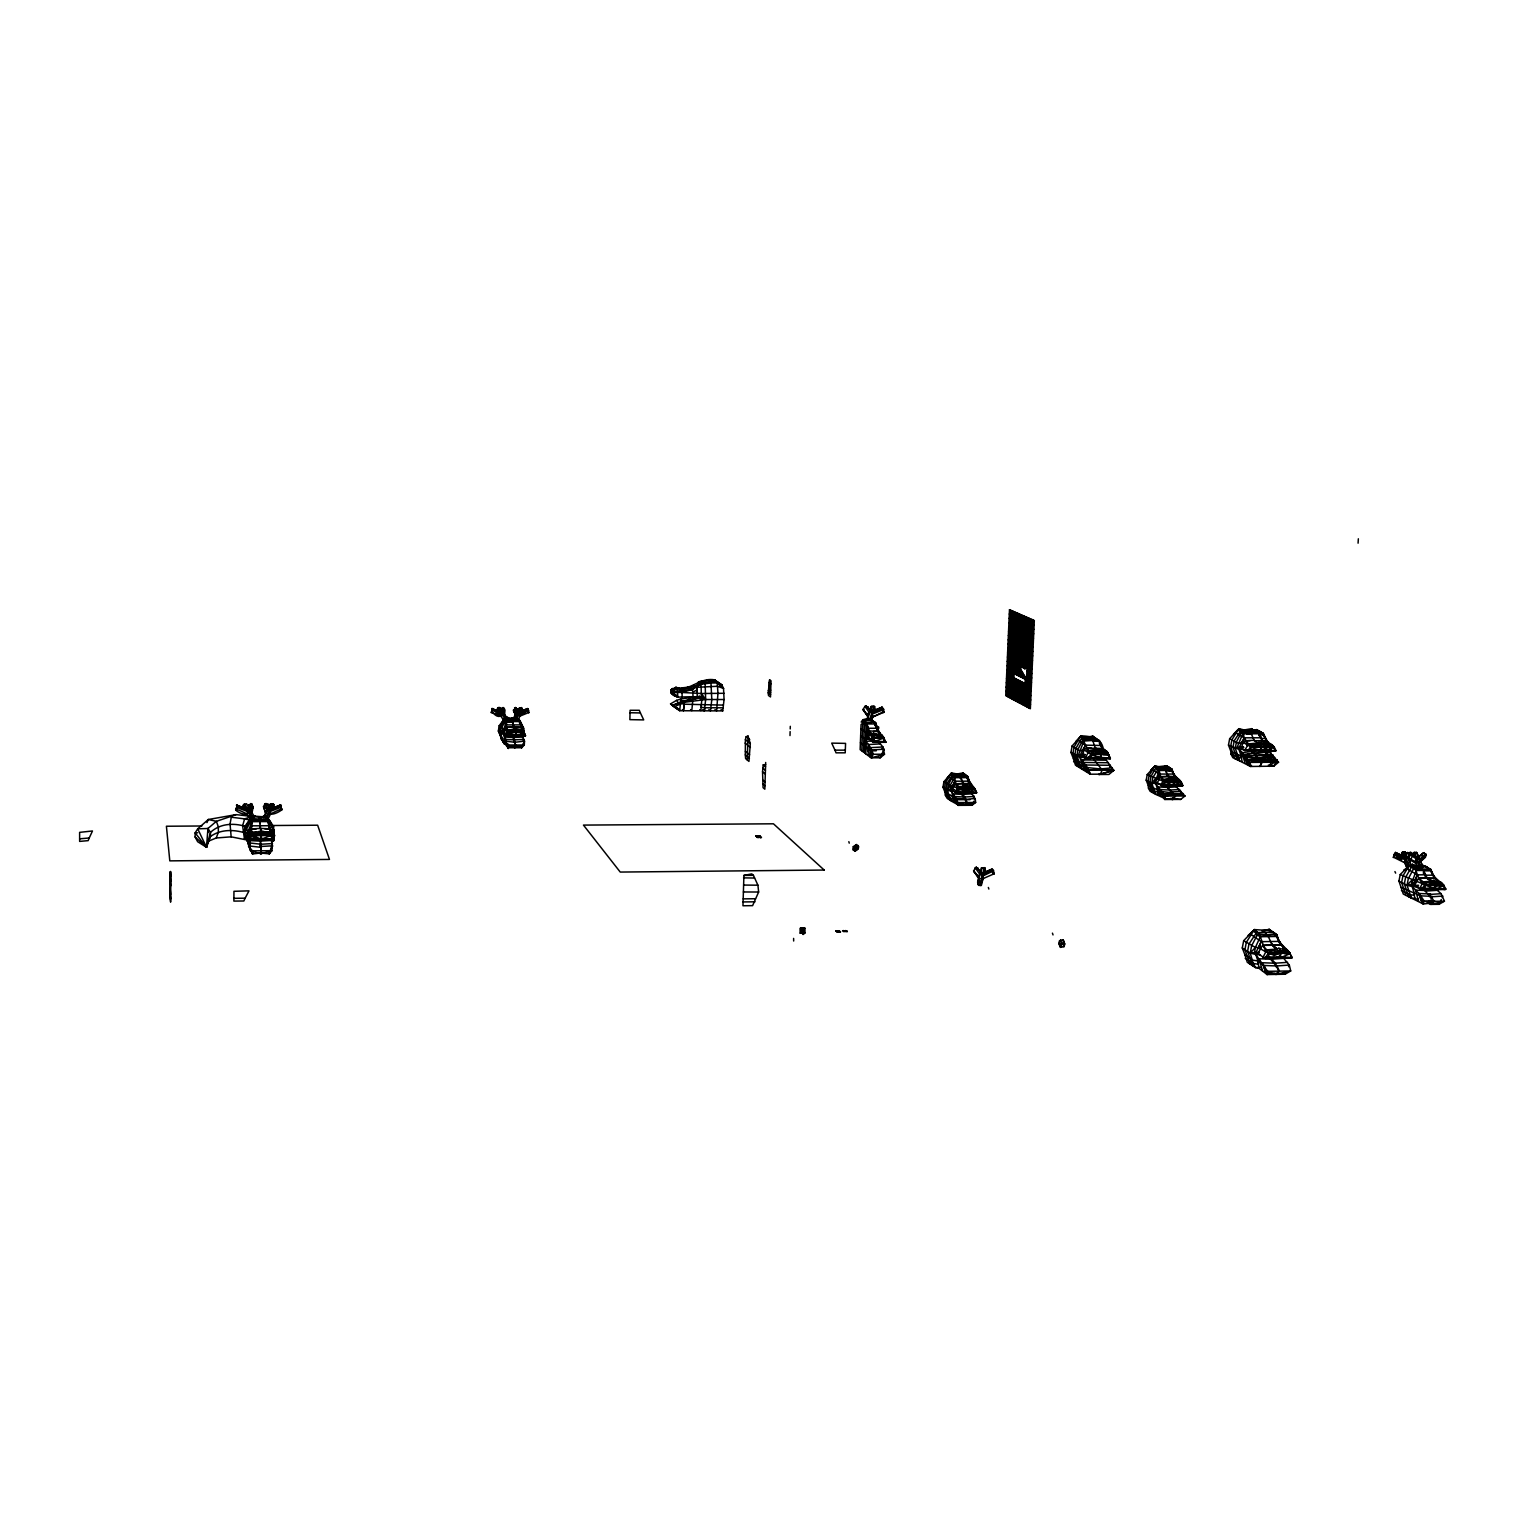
<?xml version="1.0" encoding="UTF-8"?>
<svg xmlns="http://www.w3.org/2000/svg" width="1522" height="1522" viewBox="0 0 1522 1522"><rect width="100%" height="100%" fill="white"/><g stroke="black" fill="none" stroke-linecap="round" stroke-linejoin="round"><path stroke-width="1.5" d="M170.179 893.471L170.502 871.535L170.597 902.146L170.179 893.471L170.654 898.703M249.17 837.252L245.08 836.092C244.414 828.862 251.244 824.201 251.358 817.2L245.461 827.207L244.509 833.599L247.915 842.332L244.243 832.344L245.194 825.97L251.358 817.2L254.916 816.039L252.804 817.599L251.777 825.837L247.591 835.939L248.39 839.155L273.618 839.421L270.345 832.268L268.804 825.723L269.717 821.557L267.263 817.105L253.09 816.039M170.407 900.016L170.502 871.535M248.961 839.136L248.942 841.076L249.075 837.309M708.872 709.575L710.489 710.888L711.801 699.511L710.907 681.989L699.682 683.036L692.491 689.428L681.97 692.472L674.189 692.32L671.145 689.77L676.034 687.24L680.353 688.914L691.159 688.267L692.491 689.466L693.119 696.676L705.656 699.511L724.072 699.53L723.521 688.42L721.828 684.919L714.636 679.858C702.536 677.613 694.032 686.536 682.978 688.648M246.298 826.693C234.198 822.717 220.157 823.288 210.474 832.401L206.497 847.278L197.708 828.824L207.943 828.501L210.474 832.401L210.455 836.51L206.497 847.278L197.651 841.723L195.12 837.005L195.139 832.876L197.708 828.824L208.324 819.502L236.062 814.631L249.95 816.173M207.924 832.477L207.943 828.501L216.371 821.328L236.062 814.631M260.433 828.824L259.311 817.143L266.883 817.771L273.713 804.396L270.25 804.225L263.458 817.485M872.011 741.29L872.106 734.137C866.741 730.655 869.081 722.474 862.917 719.735L861.167 722.037L869.462 718.479M245.156 828.919L245.099 836.415L248.6 843.283M247.82 836.853L247.82 837.861L248.162 831.031L252.233 821.671L267.967 821.576L273.637 829.49L274.493 835.882L271.563 842.142M249.17 844.862L249.037 840.525L248.999 841.742M252.595 820.32L267.244 819.369L269.071 820.225L269.717 822.774M260.3 825.78L260.433 828.387L269.432 828.805L273.256 835.749L268.804 825.723L267.967 821.576L269.071 820.225L266.426 817.504L251.301 818.417L245.746 828.444L244.795 834.836M260.585 853.024L252.576 853.937L248.466 846.08L250.027 845.89L250.369 844.139L249.132 837.918M720.02 685.718L721.828 684.919L717.052 681.704L704.838 682.655L702.327 680.695L698.332 681.97L701.033 684.082L701.433 697.856L699.302 695.915M260.091 823.63L260.11 821.633M268.462 852.967L269.299 853.804L272.495 843.568L260.376 844.272L260.623 847.354L260.148 841.114L271.867 840.429L272 850.665L269.299 853.804L260.319 853.043M261.213 846.479L260.623 841.114L248.923 840.601L250.559 850.855L261.289 853.861L261.232 844.272L249.189 842.903M260.547 818.075L263.706 815.982L267.91 818.322M266.426 817.504L267.244 820.225L269.071 820.225M273.313 838.47L273.313 836.472L273.58 840.639M273.389 837.214L273.599 841.095L273.58 839.193M273.541 833.447L273.599 826.75L269.717 820.434L267.701 821.538M1098.408 757.48L1085.11 758.146L1101.167 758.032L1101.167 750.137L1088.934 751.354L1085.11 758.146L1082.503 755.197L1076.853 755.692L1070.955 752.42L1072.116 745.989L1081.153 735.849C1090.399 736.21 1101.89 737.675 1103.241 749.09M264.771 828.805L269.432 828.805L270.821 835.521L261.384 839.193L261.327 837.309L261.213 839.516L261.27 830.898L252.861 833.086L248.771 839.611L273.618 839.421L273.256 835.749L273.427 839.402M513.751 728.638L511.887 719.145L506.179 717.319M513.846 728.638L513.884 726.945L506.56 727.345L502.64 733.014L507.644 717.357L504.733 718.289L499.178 725.728L498.341 731.036L502.793 741.214L508.025 747.759L521.627 747.74L524.291 744.962L524.519 741.1L521.38 734.498L512.343 735.05L515.463 745L514.531 747.74L513.256 745.951M506.693 744.639L505.608 739.273L502.564 738.817L500.319 733.623L501.157 728.296L504.524 722.684L504.733 718.289L499.844 726.584L499.007 731.892L502.127 740.339M860.653 735.906L865.542 739.273L865.523 753.713L871.269 757.804L880.23 757.785L884.491 754.227L882.95 746.96L877.376 740.624M745.323 754.931L745.4 739.635L746.18 736.686L748.025 736.039L750.308 743.668L748.938 761.4L745.609 758.565L745.323 754.931L749.433 758.413M765.68 762.484L764.824 789.195L763.074 787.654L762.541 771.73L763.245 764.843L765.623 764.615M872.81 740.91L865.98 741.347L868.491 744.562L868.225 751.526M880.515 743.897L868.491 744.562L870.489 747.644L870.242 754.627M870.489 747.644L871.497 754.075L871.307 756.891L870.146 757.043L870.489 747.644L882.95 746.96L881.923 749.262L884.035 749.224L880.23 757.785L878.517 757.024M527.601 710.945L527.944 711.858C526.251 709.1 530.778 715.359 527.715 710.907L527.335 708.833L528.553 710.374L519.573 713.837L519.82 716.177L528.933 712.448M1170.551 798.422L1172.891 799.45L1172.91 797.642L1172.644 799.45L1163.816 798.46L1161.096 791.459L1148.292 785.637L1146.199 780.177L1147.227 774.584L1155.236 765.813L1162.751 767.773L1165.757 770.474L1168.04 776.277L1171.388 779.055L1163.683 779.606L1160.753 776.715L1158.584 768.629L1155.236 765.813L1150.632 770.608L1155.236 765.813M506.598 720.553L520.01 720.553L523.644 728.277L524.272 733.604L522.636 737.067M506.35 719.145L518.66 719.145L525.49 735.735L504.657 735.507L503.268 733.147L506.465 724.891L506.579 721.561L505.114 720.553L506.617 719.83M514.55 747.036L524.291 744.962L515.463 745M498.341 731.036L500.319 733.623L512.895 735.05L514.645 742.336L524.519 741.1L523.987 742.336M515.121 747.036L506.864 745L503.877 734.517L506.008 740.396M515.235 742.336L505.38 741.138C514.588 763.873 498.797 725.252 507.302 745.19M515.406 734.688C516.738 737.2 528.534 731.778 521.114 727.326L513.77 726.945L514.36 728.981L513.409 724.891M505.285 735.754L508.196 732.405L515.787 735.373L515.539 728.581L508.671 730.37L505.285 735.754L525.49 735.735L522.902 731.378L508.196 732.405L499.178 725.728M517.442 719.145L514.817 717.357L511.221 718.289M518.526 720.553L517.442 718.46M969.799 783.735L967.707 776.505L962.912 772.967L957.186 773.956L951.516 773.005L943.963 781.661L942.993 787.197L945.143 792.582L954.104 797.014L958.232 805.347L972.044 805.271L975.659 802.475L975.145 798.346L965.081 799.659L960.002 791.706M674.646 688.134L676.034 687.24L677.385 690.417L677.861 697.114L672.553 694.451L671.145 689.77L672.724 688.591L681.875 690.741L692.491 689.466L695.364 686.156L680.353 688.914L680.296 691.064L680.353 688.914L678.812 688.21L671.145 689.77L670.726 692.738L677.861 697.114L693.119 696.676M868.872 738.893L869.157 730.902L878.422 731.416L883.616 737.352L885.766 742.279L873.019 742.298L867.844 737.618L868.187 728.258L876.919 728.258L879.982 734.194L875.55 722.646L867.464 718.517L862.917 719.735L861.775 750.803M511.925 719.183L514.817 717.357L516.814 718.289L505.608 718.289L507.644 717.357L502.412 721.961L503.325 720.99L505.723 723.692L507.435 729.913L504.657 735.507L515.387 735.735L516.167 730.237L522.312 730.351L523.72 731.911M724.072 699.53L722.741 710.888L679.649 710.736L670.536 703.887L676.567 700.367L678.508 703.43L682.37 701.185L703.126 697.266L703.088 698.617M682.313 703.297L682.37 701.185L684.386 702.289L705.656 699.511L705.143 683.72L704.838 682.655L701.033 684.082L692.491 689.466L689.485 687.05L678.812 688.21M672.591 693.537L673.808 693.709L670.726 692.738M677.861 697.114L674.417 695.858L672.724 688.591L673.371 692.015M675.825 695.402L675.863 694.203M678.508 703.43L672.229 705.371L678.241 708.681M1422.689 864.781L1416.506 866.018L1423.641 870.888L1427.008 878.441L1431.898 881.638L1434.009 880.838L1435.646 885.652L1426.418 885.347L1400.221 874.56L1409.106 865.638L1412.568 864.439L1419.417 866.931L1411.503 867.007L1405.624 877.3L1404.33 883.882L1408.668 896.858M682.37 701.185L682.446 703.392L680.524 699.055L676.567 700.367M699.682 683.036L699.625 684.938L697.057 684.919M693.918 685.014L696.81 687.316L717.414 686.27L723.521 688.42L717.223 682.94L711.155 682.978L708.529 680.163L704.077 681.095M1095.383 748.101L1092.872 741.062L1089.657 738.037L1080.087 736.99L1074.075 747.055L1072.915 753.504L1077.462 766.27M249.056 842.903L249.113 841.438M261.232 844.272L261.327 847.354L249.228 845.985L250.559 850.855L261.442 850.76M717.033 682.788L717.052 681.704L709.69 681.856M747.264 759.973L748.025 736.039M743.916 875.416L742.964 905.761L752.591 905.647L758.641 892.025L757.918 885.195L753.409 875.321L751.735 873.894L743.916 875.416L753.409 875.321M1157.081 766.803L1166.613 765.775L1172.13 769.333C1172.321 776.696 1181.814 779.017 1182.651 785.752L1162.18 785.828L1157.177 782.86L1160.753 776.715L1168.154 776.277L1171.388 779.055L1166.898 774.051L1166.784 776.315M768.191 692.833L769.618 679.839L771.026 680.81L770.493 696.943L768.496 695.497L768.191 692.833L770.589 694.565M769.162 693.556L769.618 679.839M1256.278 758.108L1256.354 755.863L1250.38 749.966L1238.889 749.338L1228.482 745.057L1229.662 738.703L1238.927 728.658L1247.583 730.826L1251.255 733.775L1254.147 740.282L1258.18 743.307L1262.061 743.535M1261.319 749.281L1268.568 755.235L1257.781 758.831L1256.354 755.863L1268.568 755.235L1274.085 762.332L1269.196 766.422L1272.43 759.858L1257.8 757.975L1261.909 762.37L1260.026 766.441M680.277 691.064L680.353 688.914L695.364 686.156M789.994 735.564L790.127 731.606M790.222 728.943L790.298 726.317M1254.128 740.719L1262.67 740.7L1267.864 743.878L1271.003 750.898L1269.976 759.763M1272.221 944.724L1276.882 949.043L1278.956 948.263L1287.84 950.565L1292.235 957.528L1265.01 958.327L1255.992 952.411L1250.247 953.076L1242.294 947.959L1243.683 940.672L1254.413 929.581L1270.299 930.646L1273.362 932.301L1276.92 934.755L1280.211 945.143M1269.006 956.463L1275.417 963.236L1276.939 966.946L1268.359 956.463M863.393 751.963L864.553 720.819L871.554 719.944L875.55 722.646L878.384 731.949M876.253 750.803L871.554 750.822L865.771 746.769L865.029 753.124L866.151 722.646L873.704 721.732L878.27 732.12M865.523 753.713L865.98 741.347M868.073 755.445L868.491 744.562M862.917 719.735L869.975 719.735L867.464 718.517L873.057 720.819L871.554 719.944M871.269 757.804L873.324 754.265L884.491 754.227L871.269 757.804L871.573 749.908L884.035 749.224L883.331 750.803M871.84 741.328L872.106 734.137L873.362 733.052L881.885 735.335L885.766 742.279L873.019 742.298L873.362 733.052L874.56 735.202L873.951 741.842L883.749 737.98L882.817 736.648L874.351 737.866L873.019 742.298M876.025 737.98L883.749 737.98L874.56 735.202L873.209 737.371L873.951 741.842L874.56 735.202L881.638 734.765L883.616 737.352M1431.46 888.525L1433.42 889.685C1437.662 889.438 1435.531 882.722 1434.162 880.363L1432.069 881.162L1427.313 877.528L1418.77 878.118L1414.528 885.309L1407.051 885.271L1398.946 881.105L1400.221 874.56M973.833 801.257L972.044 805.271L957.776 804.681L951.535 801.219L949.747 798.118L947.407 790.203L948.377 784.648L952.563 776.562L966.223 775.763C974.194 790.508 987.34 799.431 957.091 788.187L954.123 775.801L951.516 773.005L945.428 782.65L944.458 788.206L948.472 799.164M953.038 774.964L964.32 774.222L967.707 776.505L970.77 785.637L974.936 788.815L976.629 792.772L956.12 792.886L951.022 789.309L947.407 790.203L942.993 787.197M963.635 786.303L957.833 786.703L954.903 792.543L966.375 792.829L975.126 789.347L959.602 789.423L959.64 788.339L975.126 789.347L974.327 788.263L959.602 789.423L956.12 792.886L959.678 787.235L966.698 785.371L973.547 787.178L974.936 788.815M957.186 773.956L961.619 779.797M962.874 773.937L962.912 772.967L965.538 774.926L950.584 773.994M967.573 777.628L954.56 777.666L947.407 790.203L951.402 791.174L954.846 796.558L964.834 797.033L964.758 798.955L964.834 797.033L960.572 791.687M965.462 804.567L957.947 802.57L954.846 796.558L958.232 805.347L957.947 802.57L966.946 802.532L964.834 797.033M965.709 798.917L955.531 798.422M966.432 791.725L966.375 792.829L966.927 790.888L967.231 792.505L956.12 792.886M952.068 789.899L955.569 783.83L959.678 787.235L967.459 787.14L967.231 792.505L967.459 787.14L966.698 785.371L965.557 786.17L962.874 783.773L961.067 777.647M1006.936 696.258L1010.684 610.246M1008.135 696.905L1011.902 610.779M1009.352 697.552L1013.119 611.292M1010.551 698.198L1014.337 611.825M1011.769 698.845L1015.554 612.358M1012.986 699.492L1016.791 612.89M1014.204 700.139L1015.155 678.527M1018.009 613.442L1015.345 674.208L1031.536 682.37M1015.421 700.786L1016.373 679.154M1016.563 674.817L1019.245 613.975M1016.658 701.433L1017.609 679.782M1017.799 675.445L1020.482 614.508M1017.876 702.099L1018.846 680.41M1019.036 676.053L1021.719 615.04M1020.235 666.807L1020.634 657.694L1017.457 654.841L1016.106 656.876L1032.335 664.733M1019.112 702.745L1020.082 681.038M1020.273 676.681L1022.974 615.592M1021.433 659.464L1025.257 663.497L1026.228 666.236L1025.01 668.805L1021.129 666.198L1020.634 657.694M1020.349 703.411L1021.319 681.666M1021.509 677.309L1021.776 671.316M1021.966 666.94L1024.211 616.125M1021.585 704.077L1022.556 682.294M1022.746 677.937L1022.955 673.295M1023.184 667.911L1025.467 616.676M1022.822 704.743L1023.792 682.921M1024.002 678.565L1024.135 675.273M1024.439 668.519L1026.722 617.228M1025.01 668.805L1025.257 663.44M1024.858 676.472L1024.744 678.945L1025.333 677.252L1019.417 667.359L1021.129 666.198M1024.078 705.409L1025.333 677.252M1025.733 668.025L1027.978 617.78M1025.333 706.075L1029.233 618.312M1026.57 706.741L1030.489 618.864M1027.826 707.407L1031.764 619.416M1029.1 708.072L1033.038 619.968M1429.101 901.138L1428.949 903.478L1430.794 904.391L1439.108 904.296L1444.435 901.176L1441.125 893.699L1429.519 894.46L1431.232 897.714L1421.909 887.535M503.402 708.168L501.157 708.986M503.744 712.562L503.097 707.483L502.888 712.144L504.505 715.549L504.981 710.108L503.953 707.958L501.423 708.149M964.872 804.567L975.659 802.475L966.679 802.532L964.834 805.309L963.826 804.643M1081.096 736.99L1081.153 735.849L1084.691 738.95L1098.77 740.168L1092.663 737.352L1092.72 736.21L1087.659 736.971L1093.671 737.352L1092.72 736.21L1089.124 737.675M1085.338 738.056L1094.622 737.599L1097.02 740.168L1092.72 736.21L1095.992 738.417L1080.087 736.99M1084.653 739.806L1082.903 739.825L1078.033 749.224L1076.853 755.692L1081.419 768.515M1094.622 737.599L1091.635 739.806L1082.903 739.825L1081.742 738.056L1083.207 737.238M1072.116 745.989L1079.25 750.498L1082.713 750.384L1086.613 748.12L1102.518 748.443L1107.217 751.678L1110.356 758.432L1100.026 758.451L1100.083 757.176M1170.951 784.895L1160.677 785.504L1163.683 779.606L1172.815 778.237L1174.052 780.025L1173.766 785.01L1171.084 784.933M1157.12 767.792L1168.401 767.031L1172.13 769.333L1172.948 772.7M1175.06 777.057L1170.665 768.591L1157.043 769.39L1154.304 766.803M1160.81 767.906L1166.613 765.775L1169.6 767.754L1155.883 767.792L1150.917 776.562L1149.89 782.175L1153.79 793.304M702.764 709.556L704.363 710.888L705.656 699.511L701.452 693.518L681.97 692.472M1172.891 799.45L1175.288 796.044L1165.053 784.686L1151.735 783.183L1146.199 780.177M1172.473 784.686L1172.416 785.79L1173.12 783.83L1173.481 785.447L1182.651 785.752L1179.036 779.549L1173.291 779.188M1238.87 729.799L1238.927 728.658L1243.055 731.702L1258.352 732.539L1262.157 740.339L1268.625 745.571L1271.422 750.308L1247.888 750.936L1244.635 750.631L1241.476 747.74L1237.044 747.549L1235.255 748.253L1239.612 760.924L1250.551 766.479L1273.819 766.156L1278.556 762.218L1269.938 752.553L1265.391 752.8M1434.162 880.363L1426 882.646L1421.738 889.343C1453.795 885.804 1421.263 894.498 1414.528 885.309L1414.813 880.211L1417.382 874.865L1415.194 868.187L1412.568 864.439L1410.951 864.439M1241.229 730.826L1253.957 730.008L1258.352 732.539L1241.305 732.558L1237.881 729.799L1233.505 734.175L1236.149 733.033L1238.927 728.658M1243.017 732.558L1241.305 732.558L1236.454 741.861L1235.255 748.253L1242.123 748.139M1251.693 729.78L1251.769 728.658L1245.281 729.78M1253.919 730.826L1251.769 728.658L1252.701 729.78L1237.881 729.799M1256.658 732.539L1253.957 730.008M1256.83 730.712L1256.887 729.628L1252.72 730.351M1256.24 758.108L1256.354 755.863M1241.381 756.396L1238.889 749.338L1244.558 755.293L1256.715 755.863L1256.582 758.108L1256.715 755.863L1249.752 749.966L1254.566 749.68M1268.568 755.235L1241.724 752.401L1248.021 764.634L1244.558 755.293L1258.047 758.831L1256.715 755.863M1269.158 746.313L1267.617 744.429L1260.768 742.698L1251.997 744.467L1247.888 750.936L1260.768 750.498L1260.977 746.902L1268.663 745.666L1269.728 746.902L1259.455 750.917L1259.531 749.661M1257.267 733.128L1263.298 733.395L1268.625 743.82L1261.7 732.558L1256.887 729.628L1252.568 731.207M1254.356 930.874L1254.413 929.581L1259.265 934.013L1265.809 951.84L1279.926 957.909L1291.74 957.909C1289.514 948.453 1277.719 944.877 1276.92 934.755L1269.215 929.371L1261.757 930.76C1270.489 933.918 1269.12 944.858 1276.882 949.043L1272.202 945.219M1265.733 749.832L1264.402 751.164L1265.22 748.995L1265.676 750.765L1274.333 747.283L1275.969 750.574L1264.402 751.164M1273.362 932.301L1255.498 932.567L1253.196 930.893L1248.116 935.459L1251.198 934.622L1254.413 929.581M1259.208 935.003L1259.265 934.013L1267.084 934.889L1275.017 933.785L1281.029 945.314M1269.139 930.665L1269.215 929.371L1265.086 930.722M1274.96 934.774L1275.017 933.785M1275.797 973.433L1275.74 974.403L1267.122 974.556L1259.036 968.353L1255.403 967.516L1253.139 963.445L1250.247 953.076L1251.636 945.752L1257.248 935.041L1259.265 934.013M1276.159 966.965L1276.216 965.994L1289.305 965.062L1290.713 970.941L1285.12 974.232L1275.74 974.403L1273.914 973.262M1276.578 973.414L1276.52 974.384L1267.636 971.321L1255.821 954.503L1250.247 953.076L1255.384 947.445L1260.292 936.734L1277.224 936.468M1276.958 966.946L1277.015 965.975L1263.983 965.481L1257.876 960.991L1252.948 960.173L1244.996 955.017L1242.294 947.959M1278.461 956.672L1278.385 958.118L1279.926 957.909L1290.295 953.628L1289.058 952.106L1280.173 953.799M1280.002 956.805L1279.926 957.909L1265.01 958.327L1269.767 950.85L1278.956 948.263C1281.486 949.405 1280.668 961.657 1279.393 955.702M1110.223 758.774L1108.016 753.39L1102.518 748.443L1101.262 745.476L1085.357 745.152L1084.159 749.737C1091.198 755.635 1101.015 758.47 1110.223 758.774L1107.217 751.678L1101.167 750.137L1092.339 751.925L1088.173 758.489L1101.167 758.032L1101.148 751.792L1088.934 751.354L1082.903 739.825M1358.081 543.183L1358.347 538.788M1412.968 866.151L1411.503 867.007L1409.106 865.638L1402.923 875.93L1401.629 882.494L1405.967 895.45M1415.137 869.062L1422.119 868.986L1423.812 870.432L1416.316 870.508L1411.503 867.007M1423.47 873.533L1423.641 870.888L1431.156 870.812C1433.363 879.202 1442.704 881.828 1445.9 889.114L1433.42 889.685L1433.667 887.916M1425.163 877.871L1425.334 875.226L1433.458 875.15L1436.996 881.029L1441.429 883.882L1435.665 878.384L1427.027 877.985L1431.898 881.638L1440.744 882.151L1445.253 889.552L1434.98 889.419L1434.428 887.459M1415.384 867.14L1420.787 864.819L1425.791 866.475L1430.68 869.347L1433.458 875.15M1428.93 869.366L1425.791 866.475L1419.246 867.369L1423.584 867.331M1429.386 896.781L1429.519 894.46M1430.794 904.391L1434.066 901.328L1444.435 901.176L1430.794 904.391L1431.003 901.043M1431.118 899.369L1431.27 896.819L1442.875 896.058L1442.171 897.58M1438.271 883.825L1444.188 885.614L1435.646 885.652L1443.027 884.282L1444.188 885.614L1434.98 889.419L1435.722 883.045L1441.848 882.931L1434.009 880.838M1421.738 889.343L1435.151 888.943L1435.208 887.954M1398.946 881.105L1403.284 894.042L1423.317 904.011L1431.707 903.022M1267.978 746.922L1273.305 746.084L1274.333 747.283L1268.72 745.533L1262.67 740.7L1261.224 737.79L1244.14 737.809L1243.151 742.336C1248.401 745.666 1265.981 756.815 1260.768 742.698L1248.421 743.916L1244.14 737.809L1243.055 731.702M678.412 702.536L684.177 704.21L701.319 704.61L700.881 710.565L699.74 709.613M1171.445 792.715L1161.096 791.459M195.12 837.005L206.497 847.278L207.943 828.501M701.813 683.625L701.984 681.266L705.143 683.72L711.155 682.978M245.194 825.97L246.031 829.68L249.399 831.031L251.073 834.988L261.384 839.193L261.27 830.898L269.641 832.972L271.392 834.836M237.356 805.899L236.5 805.176L248.847 809.647M691.197 687.849L680.353 688.914L681.875 690.741L682.237 697.571M236.5 809.095L236.576 808.334M682.313 709.652L683.473 710.641L684.386 702.289L673.999 706.874L678.336 709.594L670.536 703.887L679.725 709.975M701.185 705.827L701.851 699.473L699.93 698.541M683.473 710.641L684.177 704.21M679.649 710.736L680.429 703.64M507.207 731.93L507.435 729.913L522.579 729.913L525.49 735.735M504.124 720.838L505.304 718.65L507.13 718.65M991.963 869.233L981.233 873.742M247.078 814.061C220.214 800.096 249.132 823.63 248.885 809.343M250.864 834.113L251.777 825.837L249.665 820.453L249.094 821.423M515.787 735.373L515.539 728.581L522.579 729.913M273.541 838.964L270.345 832.268L261.765 833.01L261.423 835.597L261.099 833.01L251.72 832.401L251.549 828.919L260.566 828.387L261.27 830.898M502.165 711.992L501.461 713.818L492.177 710.355L492.862 708.529L491.701 708.624L502.051 712.277M1267.122 974.556L1263.983 965.481L1267.122 974.556L1267.636 971.321L1290.713 970.941L1275.74 974.403L1279.165 971.15M943.963 781.661L950.908 785.771L950.299 789.633L954.408 789.538M499.654 732.748L500.491 727.44L506.369 718.46M1161.4 794.294L1155.655 794.332L1151.735 783.183L1154.894 782.593L1159.269 770.493L1172.244 770.455M1243.683 940.672L1255.384 947.445L1254.508 952.544L1258.979 952.372M1174.052 780.025L1173.481 785.447L1162.18 785.828L1165.795 780.139L1173.5 780.044L1173.938 782.232L1181.395 782.27L1180.501 781.167L1173.652 782.308L1172.815 778.237L1179.626 780.082L1174.052 780.025L1181.395 782.27L1173.481 785.447L1147.227 774.584M872.601 711.25L882.322 707.121L871.041 711.611L872.886 716.634L871.554 720.895M1411.065 884.701L1416.316 870.508M704.306 710.869L704.857 707.768L723.235 707.787M1157.9 790.356L1155.921 784.153L1165.452 796.082L1164.844 799.507L1180.672 799.411L1185.01 795.987L1173.69 784.077L1182.917 785.276M261.137 850.779L260.585 853.861L272 850.665L261.137 850.779L260.623 846.498L272.761 845.794L269.299 853.804M503.154 733.68L505.551 727.04L502.64 733.014L500.319 733.623L503.154 729.304L503.154 733.68L506.465 724.891L520.315 724.891L525.128 735.487L515.045 734.955M1157.823 783.069L1151.735 783.183L1152.782 777.571L1158.584 768.629M250.807 810.027L251.929 804.073L248.562 805.366L250.845 803.654L253.242 806.698L251.872 813.566L250.807 810.027L247.725 810.275M249.741 809.533L250.864 803.578L251.929 804.073M248.086 808.315L249.228 805.119M852.853 848.991L853.309 846.632L856.582 844.482L858.693 846.574L858.237 848.934L854.964 851.083L853.29 850.018L855.897 844.805M855.649 850.779L855.687 847.374L853.309 846.632M1415.289 898.227L1411.389 898.284L1407.051 885.271L1408.326 878.689L1413.386 869.081L1415.194 868.187M268.842 809.533L280.733 804.948L281.209 807.212L270.098 811.492C268.728 821.043 297.703 800.02 270.707 813.928M515.235 741.633L515.121 747.74L513.637 745.951M1418.39 858.903L1416.792 858.979L1415.06 861.756L1416.43 862.651M197.689 832.8L195.139 832.876L206.497 847.278L207.411 843.359M505.608 739.273L505.742 741.176M714.979 709.575L716.615 710.888L717.965 693.271L717.223 682.94L714.636 679.858L718.669 684.253M269.87 828.272L272.647 836.282L268.804 825.723L251.777 825.837L247.801 836.453L251.549 828.919L256.229 828.862M251.073 834.988L251.72 832.401L256.381 832.077M503.744 732.139L504.467 729.209M1058.912 943.336L1059.597 940.653L1063.022 939.835L1064.772 943.925L1064.087 946.589L1060.035 946.665L1058.912 943.336L1060.663 947.426L1061.728 943.202L1060.606 939.873M1063.631 940.596L1064.087 946.589L1060.035 946.665L1059.597 940.653M1063.954 943.944L1063.022 939.835M249.855 831.545L250.673 828.406L247.591 835.483L245.08 836.092L248.162 831.031L247.801 836.453L249.399 831.031M1085.338 754.855L1078.432 754.988L1084.691 738.95M981.576 873.438L983.364 878.327L980.948 885.538L978.684 885.347L979.749 881.276M981.633 884.91L980.587 881.79L984.296 867.654L981.367 868.092L977.619 882.208L978.684 885.347M981.405 882.532L985.153 868.282L981.367 868.092M980.948 885.538L983.079 877.395M977.619 882.208L982.109 868.149M977.866 884.586L979.464 878.536M1401.286 887.478L1420.597 895.849L1423.317 904.011L1424.154 900.948L1418.98 893.49L1412.169 886.508L1407.051 885.271L1411.883 880.135L1413.196 885.785L1417.382 874.865L1425.505 874.77L1424.839 873.057M253.242 806.774L252.956 807.763L253.242 806.698M1413.196 885.785L1414.813 880.211M1082.503 755.197L1084.159 749.737M1241.476 747.74L1243.151 742.336L1245.567 740.738L1254.147 740.282M1411.731 857.476L1409.733 862.346L1407.66 862.917M874.18 706.608L870.565 720.458L869.709 719.678L874.047 705.98L871.098 706.512L867.35 718.232M871.44 719.754L872.696 715.797M248.314 810.522L237.013 806.356L235.758 810.218L237.584 805.176L236.576 807.459L247.877 811.626M1393.429 857.514L1394.723 853.633L1405.967 858.884L1406.823 857.723L1395.427 852.434L1394.209 854.736L1405.434 859.968L1404.654 862.746L1393.391 857.171L1394.97 855.345L1393.391 857.171M1394.285 856.353L1394.97 855.345M1418.409 857.057L1423.07 852.929L1426.228 854.869L1420.102 860.272L1419.265 862.727L1425.391 857.324L1426.228 854.869L1423.888 852.681M1421.434 860.349L1424.497 857.647L1425.829 853.804L1419.703 859.188L1420.102 860.272M492.652 709.119L491.302 712.715C491.34 708.301 494.593 718.194 500.586 716.177L501.29 714.351M246.241 833.276C234.483 829.395 220.88 828.995 210.455 836.51L207.867 841.4L216.276 837.975L218.331 832.249L218.369 826.922L216.371 821.328L208.324 819.502L206.954 822.622M273.218 839.174L272.799 840.334L270.231 834.246L252.005 835.673L248.771 839.611M500.586 716.177L501.461 713.818M243.139 807.497L243.615 804.548L243.139 807.497L245.099 807.307M492.177 710.355L492.5 709.461L501.803 712.924M1405.072 852.491L1411.427 865.98L1409.296 865.999L1403.208 851.825L1401.305 854.717L1402.181 852.396L1405.32 851.806L1402.238 852.51M1419.569 864.325L1414.299 852.168L1412.397 855.06L1413.329 852.853L1416.43 852.149L1423.032 866.988L1416.83 852.701L1413.329 852.853L1419.474 867.026M236.576 807.459L237.013 806.356M527.773 708.643L520.163 711.592M89.227 837.994L88.143 840.639L79.639 841.4L79.62 832.363L92.481 830.974L89.227 837.994L79.639 838.831M519.573 745.951L521.627 747.74L523.283 743.897M507.245 718.118L505.723 718.251L498.341 707.597L497.58 708.225L496.952 710.641L498.341 707.597L499.863 707.483L507.511 718.65M499.635 708.053L497.58 708.225L504.962 718.86L505.723 718.251M1285.557 973.243L1285.12 974.232L1282.704 973.11M674.417 695.858L671.792 693.823L672.724 688.591L674.189 692.32L672.553 694.451L674.056 692.948M1083.873 755.578L1076.853 755.692L1079.688 757.347L1104.42 757.633L1113.8 770.36L1108.948 774.451L1098.808 774.489L1100.387 774.165L1102.156 770.075L1092.834 757.975L1088.268 757.328M1412.568 855.554L1410.628 852.853L1408.725 858.617L1410.038 861.357M521.627 747.74L523.796 742.774M1405.567 858.579L1407.641 858.008L1410.247 852.054L1411.313 852.643M518.507 719.183L522.503 710.127L521.323 707.616C513.085 710.85 510.84 730.788 519.725 708.072M515.825 718.498L519.63 709.918M514.912 718.118L516.643 718.251L521.323 707.616L521.913 710.07M523.264 741.157L524.044 739.369L514.189 739.901M518.355 712.277L527.601 708.51L528.553 710.374M951.022 789.309L954.941 781.205L969.019 781.147L970.77 785.637L966.927 777.742L969.704 783.545M1154.894 782.593L1159.878 774.07L1173.919 774.032L1176.715 778.941L1180.996 781.718M973.319 798.327L974.156 796.463L969.21 791.079L962.513 791.535M974.556 799.621L974.156 796.463L964.13 797.052M1255.992 952.411L1261.262 941.661L1279.564 941.395L1283.35 948.035L1289.61 952.696M1178.846 791.364L1179.702 789.48L1169.695 790.07L1164.787 784.686M1433.42 889.685L1435.227 885.728M1288.525 966.755L1289.305 965.062L1283.693 958.365L1271.079 959.26M245.137 898.189L243.843 900.986L233.874 901.1L233.95 891.302L248.999 890.846L245.137 898.189L233.893 898.322M1441.277 899.521L1439.108 904.296L1428.949 903.478M1180.52 792.658L1181.11 791.383L1170.894 791.973L1169.695 790.07M251.092 811.816L251.587 810.769M271.22 840.886L274.15 834.627L272.971 827.017L267.263 817.105M950.908 785.771L952.829 785.713L954.941 781.205L949.1 776.81L947.331 777.723L951.516 773.005M1157.709 778.636L1159.878 774.07L1152.801 769.675L1149.072 775.573L1148.045 781.186L1151.945 792.277L1155.75 792.258M1255.384 947.445L1258.409 947.635L1261.262 941.661L1251.198 934.622L1246.309 942.365L1244.939 949.652L1249.943 964.035M1262.594 741.233L1259.797 733.775L1242.732 733.794L1237.044 747.549L1243.778 747.416M1394.209 854.736L1394.723 853.633M1405.434 859.968L1405.967 858.884M1088.173 758.489L1090.285 757.899L1092.377 754.436L1107.693 753.504L1108.682 754.741L1100.178 752.153L1101.167 750.137L1108.301 754.151M247.04 814.384L247.629 813.205M708.529 680.163L714.408 680.791M251.72 832.401L248.371 840.448L248.333 838.907L257.142 837.823M1269.424 758.793L1270.147 757.328L1257.8 757.975M1274.028 758.793L1274.713 757.366L1267.655 757.747M1082.713 750.384L1085.357 745.152L1078.337 740.263L1076.016 741.404L1081.153 735.849M1229.662 738.703L1237.862 743.097L1241.495 742.983L1244.14 737.809L1236.149 733.033L1231.926 739.749L1230.727 746.122L1233.239 755.178L1235.065 758.755L1239.384 758.736M270.935 804.282L263.953 816.876L265.989 817.048L272.78 803.768L273.656 804.51L270.25 804.225M267.568 820.092L270.973 813.071M1274.865 949.214L1266.818 949.88L1262.86 957.623L1274.047 956.824M252.576 853.937L249.228 845.985L252.576 853.937L252.785 851.331M1109.595 766.746L1110.337 765.281L1085.49 765.014L1073.391 758.679L1070.955 752.42M1427.313 877.528L1432.069 881.162L1423.146 881.866L1419.588 888.81L1429.5 888.144M1257.857 953.438L1262.575 945.409L1272.221 944.705L1276.882 949.043M1259.74 766.441L1261.909 762.37L1258.104 757.975L1245.357 757.423L1237.614 754.493L1230.803 751.259L1228.482 745.057M1084.121 747.74L1080.468 754.57L1084.882 754.36M1242.903 740.377L1239.269 747.131L1243.569 746.922M966.946 802.532L965.443 805.309L964.51 804.643M1263.907 745.095L1269.728 746.902L1261.319 746.807L1260.806 744.334L1248.421 743.916L1244.635 750.631L1257.648 749.966M269.356 808.182L267.967 804.282L264.923 803.997L263.496 806.641L265.798 813.49L263.496 806.641L265.665 808.315M270.06 810.142L268.1 809.438L265.989 803.502L264.961 804.092L267.035 809.932L265.57 812.501M266.027 803.578L264.923 803.997M953.057 774.26L946.912 783.64L945.923 789.195L949.956 800.192L953.78 800.172M1081.742 738.056L1076.054 748.139L1074.874 754.589L1079.44 767.392M1241.286 730.008L1234.19 740.795L1232.991 747.188L1237.348 759.839M1257.172 931.616L1248.972 944.04L1247.583 951.364L1252.587 965.766M519.402 712.772L515.444 707.502L518.602 711.231M513.884 710.374L515.444 707.502M516.662 708.795L518.755 712.049M517.404 716.158L515.711 714.712L517.861 712.163M671.773 690.798L672.895 688.952L671.145 689.77L674.189 692.32L675.787 691.369L671.773 690.798L673.885 691.045M1162.18 785.828L1164.064 785.352L1165.852 781.243L1173.938 782.232L1165.89 782.327L1171.217 780.729M1247.888 750.936L1250.133 750.365L1252.111 745.704L1261.319 746.807L1252.206 746.922L1258.218 745.114M1265.01 958.327L1267.636 957.909L1269.9 952.411L1290.295 953.628L1280.344 950.831L1269.767 950.85L1266.818 949.88L1262.575 945.409L1281.809 945.105L1287.65 951.497L1286.87 949.557L1282.875 949.367M1424.25 888.905L1426.209 883.997L1435.817 885.195L1435.246 882.589L1423.146 881.866L1418.77 878.118L1417.382 874.865L1407.298 868.986L1404.616 862.422M513.77 727.307L515.026 729.418L515.539 728.581M1405.32 855.973L1407.679 852.51L1417.572 858.351M868.358 715.492L863.335 710.26L867.559 716.196L863.202 709.195L864.934 706.436M871.478 715.816L872.601 717.014L884.016 712.201L883.293 708.377L872.163 712.81L865.999 705.827L871.098 711.135M863.83 709.461L863.393 710.336L863.259 709.29M867.445 715.131L870.299 711.82M978.132 877.871L973.547 870.546L979.902 878.575L973.642 871.535L975.26 867.901L976.287 867.274L982.641 874.389M976.287 867.274L975.202 867.806L979.768 874.199L978.037 876.862M272.134 828.748L273.599 826.75M274.379 806.717L273.713 804.396M872.601 717.014L883.635 711.801M1172.625 799.45L1175.46 796.044L1171.502 791.954M1151.735 783.183L1155.54 778.693M1431.65 903.897L1434.542 900.834L1424.154 900.948L1431.65 903.897L1430.794 903.44M875.245 709.214L874.579 709.88L874.941 706.665L871.098 706.512L871.402 709.043M1413.786 883.844L1416.944 880.8L1416.183 877.509M981.88 877.376L983.364 878.327M992.458 872.924L994.094 873.799L992.306 868.91L983.383 872.848M985.153 868.282L984.696 871.288L984.296 867.654L985.114 868.396M518.526 719.83L522.484 729.304L523.644 728.277L519.516 723.216M1416.868 858.408L1423.964 852.605M1422.081 855.535L1422.48 856.601M252.176 817.58L251.396 818.246L252.804 817.599M515.844 732.386L523.492 732.386L518.355 730.883M514.303 719.221L517.328 719.221M1408.649 853.138L1406.899 853.138L1407.679 852.51M271.163 833.98L271.106 830.879L273.637 829.49L268.88 820.339L273.294 828.253M523.568 732.729L522.94 727.421L520.086 721.828L524.272 733.604L522.845 732.995L524.139 733.128L521.152 727.021L522.274 730.998M867.844 737.618L865.542 739.273L872.011 739.35M855.687 847.374L858.275 845.547L857.552 849.257L854.964 851.083M853.29 850.018C855.764 850.151 855.878 845.642 855.859 848.192L857.685 848.572M856.125 848.42L858.142 846.232M1409.296 865.999L1408.326 866.684L1402.181 852.396M1408.021 868.91L1404.197 869.88L1412.568 864.439L1410.114 865.638L1416.697 865.561M760.943 837.671L760.315 836.187L755.673 836.225L760.943 837.671L759.04 835.863M1155.883 767.792L1157.158 767.069M692.852 692.206L696.924 689.904L696.81 687.316L697.057 692.567M979.768 874.199L980.853 873.685M869.176 712.353L864.877 706.36L865.999 705.827M267.035 809.932L268.1 809.438M252.233 821.671L250.769 820.339L252.595 819.464M252.424 817.181L254.916 816.039M672.286 705.409L682.503 701.3L703.126 697.266M280.733 804.948L270.707 808.829M982.717 874.693L993.466 870.165L993.752 874.104M983.174 875.835L993.524 870.888M983.022 878.632L994.094 873.799L992.553 872.125M845.528 930.532L847.354 931.521L843.131 930.551M840.049 932.092L835.825 931.122L840.049 932.092L838.793 930.855M677.613 692.434L681.875 690.741M872.62 713.989L883.749 709.537L881.866 707.559L882.132 710.222M1263.279 742.945L1264.915 742.298L1262.67 740.7L1258.256 740.719M1241.495 742.983L1243.151 742.336M518.488 711.992L519.211 712.924L528.191 709.48L528.8 712.734M268.918 809.228L269.66 810.389L280.79 806.127L281.76 809.97L280.828 808.087M519.097 715.245L525.737 712.696M501.195 712.753L502.888 712.144M250.959 808.41L252.975 807.687M1101.643 754.303L1092.358 753.181L1092.377 754.436L1108.682 754.741L1102.727 752.933M1278.138 953.818L1270.033 953.952L1280.344 950.831L1287.84 950.565L1286.87 949.557M250.35 817.048L244.604 818.874L231.287 817.219L230.05 823.935L231.154 836.834L248.181 840.258M959.602 789.423L967.459 787.14L975.126 789.347L967.459 787.14L959.602 789.423C961.809 786.703 980.32 787.312 969.4 786.398M1435.246 882.589L1426.418 885.347L1435.151 888.943M1280.592 953.742L1270.033 953.952L1280.344 950.831L1290.295 953.628L1284.226 953.723M1173.5 780.044L1165.89 782.327L1181.395 782.27L1176.259 780.71M1270.033 953.952L1280.344 950.831L1290.295 953.628M1101.148 751.792L1092.377 754.436L1098.523 752.591M515.616 730.237L508.196 732.405L508.443 731.378L515.939 732.31L515.616 730.237L507.435 729.913M261.099 833.01L252.005 835.673L252.424 834.379L270.821 835.521L264.486 833.752M1404.197 869.88L1407.298 868.986M1073.391 758.679L1075.483 765.166L1090.209 774.203L1100.368 774.165L1113.8 770.36L1087.431 767.583L1079.688 757.347L1082.656 764.501M1432.602 883.426L1426.418 885.347L1435.817 885.195M1098.808 774.489L1113.8 770.36L1088.858 770.113L1087.431 767.583L1090.209 774.203L1088.858 770.113L1112.335 767.83M1408.135 852.701L1410.59 852.929M1101.167 750.137L1088.934 751.354L1090.551 753.847M258.379 833.809L252.005 835.673L270.821 835.521L261.765 833.01M513.39 730.883L508.196 732.405L523.492 732.386L516.167 730.237M1269.082 756.396L1273.191 755.331L1266.913 754.398M1165.452 796.082L1172.967 794.275L1185.01 795.987L1165.452 796.082L1173.158 794.237L1162.694 793.742L1164.844 799.507L1161.305 791.478L1163.816 798.46M1172.967 794.275L1183.412 793.647L1162.694 793.742M1084.14 741.062L1097.02 740.168M1258.104 757.975L1248.04 759.916L1244.558 755.293L1253.443 752.971L1265.22 752.344M800.172 933.157L801.98 932.967L801.866 928.154L800.058 928.344L800.172 933.157L805.005 932.967L804.891 928.154L803.083 928.344L803.197 933.157M1081.609 759.916L1092.834 757.975L1106.38 760.201L1081.609 759.916L1085.528 770.779M700.044 698.636L698.179 696.486L680.524 699.055L680.619 701.204M1430.68 869.347L1421.948 869.442L1430.68 869.347L1433.648 877.148M257.18 837.975L248.39 839.155L256.685 838.66M504.524 722.684L512.99 721.561L513.237 723.578M1254.908 731.473L1259.036 730.941L1263.298 733.395L1266.97 742.356M1246.975 734.308L1251.255 733.775M244.319 804.605L246.526 803.73L254.535 816.933M242.74 806.888L244.585 803.92L252.576 817.124L251.682 817.866L243.615 804.548M701.033 684.082L705.143 683.72M498.721 709.937L496.686 710.108L504.391 721.371M868.415 748.501L860.406 742.774M216.276 837.975L231.154 836.834M1274.504 963.255L1287.555 962.342M1426.019 891.074L1437.225 890.313L1441.125 893.699M701.452 693.518L724.092 693.29M962.285 794.427L971.987 793.856M1167.336 787.445L1177.001 786.855M513.428 737.523L522.959 737.009M1266.209 755.711L1273.191 755.331M800.762 933.195L800.838 928.211L801.866 928.154M255.62 838.337L249.037 839.003M1267.636 957.909L1292.235 957.528M1261.51 750.898L1265.676 750.765L1265.752 749.185M957.795 792.41L976.667 792.315M1164.064 785.352L1173.766 785.01M249.95 839.117L273.618 839.421M1250.133 750.365L1271.422 750.308M1261.757 750.403L1275.969 750.574M1090.285 757.899L1110.432 758.203M506.484 735.259L525.071 735.24M1250.247 953.076L1259.303 952.791M1108.358 762.731L1083.55 762.465L1087.412 771.92L1084.444 764.615M1407.051 885.271L1414.071 885.1M245.08 836.092L249.285 836.016M947.407 790.203L953.495 790.089M265.589 815.963L263.706 815.982L266.198 817.105M1244.996 955.017L1247.298 962.304L1255.269 967.516L1261.262 967.402M1263.26 965.176L1266.057 973.395L1271.745 973.3M516.358 717.319L514.817 717.357L518.66 719.145L505.133 719.145M1255.498 932.567L1257.248 935.041L1276.92 934.755M800.838 928.211L804.891 928.154L800.648 928.382M842.56 930.798L846.555 930.741M835.825 931.122L839.821 931.064M836.624 931.902L840.62 931.845M843.359 931.578L847.354 931.521M801.98 932.967L805.005 932.967M802.627 934.375L803.787 934.356M1414.528 885.309L1418.637 885.271M1437.472 885.69L1444.188 885.614L1435.722 883.045M743.193 898.874L755.445 898.722M743.078 901.937L754.988 901.804M1418.618 898.931L1414.908 898.969L1413.938 892.349M1416.506 866.018L1423.089 865.942L1420.787 864.819L1427.16 867.293L1425.791 866.475M1420.445 866.341L1422.575 866.322M1413.386 869.081L1422.119 868.986M754.532 878.042L743.554 877.871M1427.294 877.985L1418.77 878.118L1422.233 883.635M1427.008 878.441L1435.665 878.384M250.769 820.339L265.418 820.244M201.855 825.989L166.412 826.237L169.798 860.862L329.475 859.435L317.641 825.209L272.742 825.514M755.673 836.225L760.315 836.187M756.872 837.366L761.514 837.328M949.557 795.625L953.476 795.606M1171.16 798.422L1180.672 799.411M956.177 799.716L970.123 799.64M1268.34 765.09L1273.819 766.156L1276.939 759.801L1269.957 758.907M1248.82 765.357L1245.814 757.404L1248.82 765.357L1251.541 765.338M1160.563 769.371L1172.13 769.333M951.802 774.983L952.563 776.562L967.707 776.505M1261.643 738.474L1265.467 738.455L1266.685 741.785M1250.019 740.719L1245.567 740.738L1247.469 745.609M500.586 736.21L504.524 744.201L508.31 744.182M508.082 747.188L520.676 747.169M1267.978 747.283L1274.333 747.283L1267.331 741.309L1263.279 741.1M1087.964 753.086L1086.613 748.12L1091.16 748.101M834.969 750.156L836.035 752.838L845.224 752.819L845.566 743.383L831.716 743.117L834.969 750.156L845.319 750.137M640.401 712.943L639.297 710.298L630.108 710.279L629.861 719.64L643.711 719.906L640.401 712.943L629.823 712.734M505.114 720.553L520.01 720.553M506.579 721.561L519.383 721.561M866.151 722.646L871.783 722.646M873.666 722.646L875.55 722.646M875.245 723.958L867.179 723.958L866.646 738.474L870.869 738.551M1239.84 730.826L1257.8 730.712L1263.755 735.868M1258.979 731.721L1260.33 731.721M1258.789 734.593L1263.526 734.574M515.711 744.981L506.864 745L508.025 747.759M723.369 705.105L701.319 704.61M743.402 891.968L758.641 892.025M873.609 731.378L878.422 731.416L882.418 736.572M1263.07 741.29L1267.331 741.309M1268.245 747.207L1274.333 747.283L1268.72 745.533M743.611 885.062L757.918 885.195M874.351 737.866L883.749 737.98L877.319 736.039M1100.178 752.153L1107.217 751.678L1086.613 748.12M1266.304 744.791L1272.297 744.905L1275.569 751.145L1260.768 750.498M1445.9 889.114L1435.398 888.924L1434.675 886.032M885.69 741.652L874.199 741.29L873.78 738.36M1278.841 956.748L1291.74 957.909M1275.417 963.236L1262.404 962.741L1266.057 973.395M1271.574 959.26L1259.017 958.765L1262.575 970.998M1272.069 944.705L1281.809 945.105L1283.35 948.035M1430.509 893.966L1418.98 893.49L1422.138 903.079L1419.722 895.678M1432.145 896.344L1420.597 895.849L1423.317 904.011M1438.69 888.791L1445.253 889.552M1426.647 890.598L1415.517 890.104L1418.58 901.119M1103.184 754.493L1108.682 754.741L1101.091 752.477L1101.338 754.417M1097.153 757.823L1110.356 758.432M1260.444 954.713L1255.821 954.503L1258.371 962.551M1257.971 749.966L1271.003 750.898M514.874 739.882L505.019 739.388L507.397 745.304M1171.217 784.895L1182.651 785.752M1170.399 790.07L1160.43 789.576L1163.265 797.794L1155.75 794.332L1153.999 791.193L1148.444 788.149L1148.292 785.637M962.684 794.427L953.019 793.951L955.892 803.274M1098.77 740.168L1091.635 739.806L1097.077 739.312L1100.006 741.423L1102.232 748.063L1108.016 753.39M1092.872 741.062L1100.006 741.423M513.808 737.523L504.296 737.029L507.321 745.97M1168.04 776.277L1175.498 776.658L1179.645 781.033L1179.036 779.549M1167.735 787.445L1158.09 786.95L1160.867 796.387M878.365 741.614L885.766 742.279M1418.504 886.831L1412.169 886.508L1414.357 893.737M955.854 791.421L951.402 791.174L953.457 797.3M265.684 832.02L270.345 832.268M1089.657 738.037L1095.992 738.417M875.93 734.384L872.106 734.137L869.157 731.397M1267.331 744.087L1272.297 744.905L1264.877 742.85M869.709 719.678L867.407 719.506L871.859 706.569M978.323 881.599L980.587 881.79M1153.999 791.193L1157.938 791.687M1271.935 761.342L1278.556 762.218L1249.695 762.408L1248.04 759.916L1276.939 759.801L1260.064 760.505L1274.085 762.332M945.143 792.582L945.333 795.074L949.747 798.118L953.495 798.612M500.814 738.589L502.793 741.214L506.084 741.652M701.128 707.254L704.857 707.768M1401.42 890.408L1409.543 894.613L1414.376 895.297M1076.853 755.692L1083.702 756.662M1230.803 751.259L1230.975 754.113L1241.419 757.899M491.701 708.624L500.205 711.592M1245.186 958.27L1253.139 963.445L1258.39 964.263M1173.652 776.486L1175.555 777.476L1172.568 771.578L1165.757 770.474L1166.461 772.643M1101.053 749.281L1104.82 750.061L1102.518 748.443L1098.903 750.746L1095.383 747.644M1274.085 750.841L1275.569 751.145M250.217 820.149L244.604 818.874L242.626 825.742L244.452 839.098M967.459 787.14L975.126 789.347M272.628 825.78L274.493 835.882L272.4 835.312L267.244 819.369M236.5 805.176L246.964 808.962M952.829 785.713L957.091 788.187M1073.581 761.571L1082.713 766.023M976.629 792.772L967.288 791.079M1258.409 947.635L1265.809 951.84M495.449 713.209L500.947 715.245M491.397 712.429L500.7 715.892M517.176 708.986L514.569 707.901L516.985 712.562M515.387 710.926L513.333 710.108L515.711 714.712M976.344 867.369L980.377 871.231M977.619 868.853L978.132 868.073M868.035 707.749L867.901 706.703L870.146 710.717M1170.856 792.715L1172.301 793.343L1170.894 791.973M1009.295 614.032L1034.104 624.952M1273.781 746.712L1271.517 744.353M1009.105 618.332L1033.914 629.385M1155.883 782.27L1157.177 782.86M1008.915 622.65L1033.723 633.818M1008.725 626.95L1033.514 638.232M1260.501 746.693L1260.768 742.698L1260.977 746.902L1261.434 744.334L1267.864 743.878L1270.889 750.574M1008.534 631.25L1033.324 642.645M1008.344 635.568L1033.115 647.078M1404.996 857.19L1395.427 852.434M1396.283 857.286L1401.819 859.873M1008.173 639.868L1032.924 651.492M1007.983 644.167L1032.715 655.906M1007.792 648.467L1032.525 660.32M1007.602 652.748L1014.889 656.286M1007.412 657.047L1014.698 660.605M1015.916 661.214L1032.125 669.147M1007.222 661.347L1014.508 664.943M1015.726 665.533L1020.653 667.968M1026.893 671.05L1031.935 673.542M1423.508 872.943L1424.668 873.533M1007.05 665.628L1014.318 669.261M1015.535 669.87L1023.203 673.694M1026.684 675.445L1031.745 677.956M1006.86 669.927L1014.128 673.58M1157.043 769.39L1159.269 770.493M1006.67 674.208L1031.345 686.764M715.816 681.856L721.828 684.919M1006.48 678.489L1031.136 691.159M1261.7 732.558L1263.298 733.395M1006.289 682.788L1030.946 695.554M1006.099 687.069L1030.755 699.968M1005.928 691.349L1030.546 704.363M1155.655 794.332L1150.099 791.269L1148.444 788.149M1257.248 935.041L1260.292 936.734M952.563 776.562L954.56 777.666M1257.819 750.004L1259.455 750.917M1407.641 858.008L1408.725 858.617M1417.762 858.066L1419.703 859.188M1406.899 853.138L1416.792 858.979M1407.374 857.19L1415.06 861.756M1409.068 859.321L1415.65 863.278M1431.612 888.049L1433.591 889.209M1170.951 770.589L1172.568 771.578M1258.827 735.107L1262.899 741.366M968.182 782.555L971.207 784.553M1098.58 757.518L1100.026 758.451M874.104 737.98L860.9 729.019M876.615 730.389L879.944 732.615M867.787 726.565L862.784 723.216L861.072 724.453L860.139 749.661L865.029 753.124M1256.696 731.682L1259.797 733.775M1274.827 973.243L1276.52 974.384L1279.355 971.15L1277.015 965.975M768.971 682.484L770.931 683.854M768.762 688.762L770.722 690.17M768.268 690.608L770.646 692.32M1168.135 776.658L1171.388 779.055M721.77 687.069L723.521 688.42L717.052 681.704L717.223 682.94M721.086 709.575L722.741 710.888M746.18 736.686L749.737 739.578M745.4 739.635L750.308 743.668M745.095 743.078L750.384 747.454M763.245 764.843L765.547 766.765M745.38 751.24L749.623 754.798M762.845 768.191L765.433 770.379M690.569 709.594L691.806 710.622L692.757 700.938L688.914 697.742M762.541 771.73L765.319 774.089M762.731 780.044L765.052 782.042M762.674 783.83L764.938 785.79M1241.305 732.558L1242.732 733.794M516.643 718.251L522.065 708.149L519.154 708.015L519.573 709.994M973.224 786.646L973.852 788.111L970.351 783.773L955.569 783.83L962.988 783.392L965.557 786.17L961.98 781.186M756.263 835.882L758.146 837.69M836.396 930.893L837.652 932.111M1440.744 882.151L1443.408 884.853M965.557 786.17L962.874 783.392L970.351 783.773L971.588 786.018L969.818 783.373M882.589 711.383L883.711 712.562L882.056 707.311M1428.987 868.491L1431.156 870.812M523.226 731.321L522.141 729.19L523.378 733.661L522.75 732.139M1269.215 929.371L1270.299 930.646M1166.613 765.775L1167.45 766.765M1256.887 729.628L1257.8 730.712M522.864 731.873L524.272 733.604M1248.421 743.916L1250.247 746.351M204.005 843.473L206.497 847.278M879.982 734.194L876.919 728.258M279.972 805.271L281.209 807.212M249.532 844.957L250.407 848.781L244.243 832.344M269.908 813.071L270.65 814.232M1431.27 896.819L1434.066 901.328M502.793 741.214L504.619 744.201M247.953 843.93L250.103 847.488M250.407 848.781L247.629 841.076M246.602 813.205L250.807 820.206M522.407 729.495L521.114 727.326L506.56 727.345L506.731 731.34M520.067 722.855L522.236 726.565M503.858 743.307L501.233 737.086M949.747 798.118L951.535 801.219L947.007 798.156L945.333 795.074M1270.413 941.528L1272.221 944.705M1079.498 764.9L1081.533 768.534M1237.767 757.366L1239.745 760.943L1232.82 757.652L1230.975 754.113M1431.137 871.992L1431.936 873.438M1409.543 894.613L1411.522 898.284M1276.216 965.994L1278.994 971.15M513.884 727.307L515.026 729.418L513.884 726.945M1176.715 778.941L1175.498 776.658L1160.753 776.715L1162.922 781.109M1253.139 963.445L1255.269 967.516M872.106 736.591L869.157 730.902L869.024 734.574L868.187 728.258M515.901 711.135L517.48 714.198M516.605 714.617L513.485 710.945L515.863 715.549M271.886 830.86L274.493 835.882M1101.871 747.835L1099.284 742.755L1101.262 745.476M1277.472 937.666L1281.315 945.295M513.77 726.945L515.026 729.418M878.27 731.511L874.808 724.301L876.158 726.717M517.689 718.289L518.983 720.99M1394.932 871.573L1395.655 873.133M266.179 810.674L266.654 811.74M965.1 798.917L966.679 802.532M1415.08 861.243L1417.705 867.331M1404.387 861.509L1407.013 867.635M883.198 738.379L884.72 741.956M249.113 843.74L250.027 845.89M251.51 849.485L252.994 853.1M868.149 713.171L868.605 714.294M871.573 749.908L873.324 754.265M672.724 688.591L674.189 692.32M269.66 810.389L270.098 811.492M1423.146 881.866L1424.192 884.605M955.702 798.441L958.232 805.347M1241.724 752.401L1245.091 763.131M1052.425 933.138L1053.034 934.927M957.11 802.703L957.776 804.681M988.349 887.459L988.862 889.057M878.46 726.679L878.917 728.201M1266.818 949.88L1267.75 953.038M848.838 841.666L849.238 843.15M1163.683 779.606L1164.254 781.794M280.581 807.706L280.219 805.652M247.059 838.546L247.344 839.802M1260.863 748.862L1261.11 749.985M1082.085 763.112L1083.512 769.656M1280.04 956.025L1280.325 957.376M522.484 729.304L523.378 733.661M1101.243 756.377L1101.452 757.518M1240.906 755.026L1242.066 761.476M260.433 828.387L261.042 831.754M953.057 796.12L954.047 801.733M1259.931 944.629L1260.539 948.396M1157.519 789.176L1158.451 794.845M1257.876 960.991L1259.036 968.353M957.833 786.703L958.156 788.891M1158.87 776.334L1159.212 779.017M170.293 871.84L170.711 876.215M170.198 875.188L170.768 881.257M170.16 879.24L170.787 885.804M170.179 889.076L170.692 894.422M1434.675 885.443L1434.98 889.419M515.749 733.147L515.882 734.955M967.117 790.26L967.231 792.505M696.924 689.904L697.285 696.791M873.761 737.751L873.951 741.842M953.952 783.45L954.066 786.094M248.961 840.182L249.037 842.408M261.404 837.557L261.423 838.698M804.301 928.116L804.225 933.1M793.609 938.408L793.666 941.015M273.503 838.375L273.541 840.201M273.446 837.804L273.484 839.802M260.376 844.272L260.414 846.479M962.874 783.773L962.817 785.162L962.988 783.773M1009.486 609.713L1005.738 695.63L1030.356 708.757L1034.313 620.538L1009.486 609.713M491.872 711.193L491.872 711.193M1260.806 744.334L1259.702 746.332L1261.434 744.334L1269.728 746.902L1252.206 746.922L1260.806 744.334M267.967 804.282L268.195 805.252L267.967 804.282M1061.728 943.202L1060.72 943.982L1064.772 943.925L1061.728 943.202M1260.368 760.486L1249.695 762.408L1250.551 766.479L1248.04 759.916L1260.368 760.486M824.201 870.051L620.234 872.068L583.459 825.095L773.442 823.802L824.201 870.051M1088.477 772.187L1085.49 765.014L1088.477 772.187"/></g></svg>
